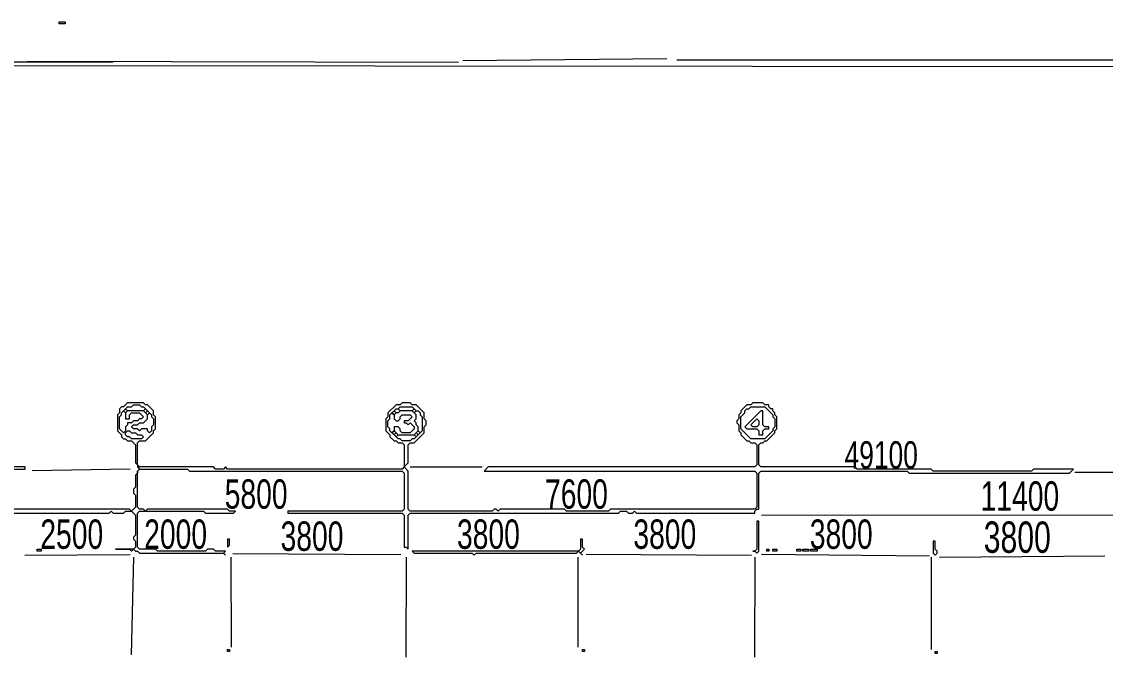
# Model space of a CAD drawing. Extents: x 10 to 1971, y 11 to 1392.
# Drawn here: x 490 to 1031, y 1075 to 1392 of the extents above; entities that cross this region are included whole.
import ezdxf

# ---------------------------------------------------------------- set-up
doc = ezdxf.new("R2010")
doc.units = 0
for name, color, linetype, lineweight in [('OCR_TEXT', 6, 'Continuous', 0), ('TRACE_CURVE', 6, 'Continuous', 0), ('TRACE_STRAIGHT', 5, 'Continuous', 0), ('TRACE_TEXT_SYMBOL', 6, 'Continuous', 0)]:
    doc.layers.add(name, color=color, linetype=linetype, lineweight=lineweight)
doc.styles.add('wqy-unicode', font='wqy-unicode.lff')

msp = doc.modelspace()

# ---------------------------------------------------------------- linework, layer by layer
at = {"layer": 'TRACE_CURVE', "color": 6}
for points in [[(543, 1202), (541, 1200), (540, 1200), (539, 1199), (539, 1197), (538, 1196), (538, 1188), (540, 1186), (540, 1185), (541, 1184), (542, 1184), (543, 1183), (545, 1183), (547, 1181), (547, 1172), (548, 1171), (548, 1170), (549, 1169), (548, 1168), (548, 1167), (547, 1166), (547, 1160), (546, 1159), (546, 1157), (547, 1156), (547, 1150), (545, 1148), (544, 1149), (474, 1149)], [(684, 1202), (680, 1202), (679, 1201), (677, 1201), (673, 1197), (673, 1195), (672, 1194), (672, 1188), (674, 1186), (674, 1185), (676, 1183), (677, 1183), (678, 1182), (680, 1182), (681, 1181), (681, 1170), (680, 1169), (593, 1169), (592, 1170), (591, 1169), (587, 1169), (586, 1170), (549, 1170), (548, 1171), (548, 1182), (549, 1183), (552, 1183), (556, 1187), (556, 1188), (557, 1189), (557, 1195), (556, 1196), (556, 1198), (553, 1201), (552, 1201), (551, 1202), (543, 1202)], [(866, 1188), (867, 1189), (867, 1195), (866, 1196), (866, 1197), (865, 1198), (865, 1199), (864, 1199), (863, 1200), (863, 1201), (861, 1201), (860, 1202), (855, 1202), (854, 1201), (852, 1201), (849, 1198), (849, 1197), (848, 1196), (848, 1194), (847, 1193), (847, 1192), (848, 1191), (848, 1188), (849, 1187), (849, 1186), (852, 1183), (853, 1183), (854, 1182), (856, 1182), (857, 1181), (857, 1171), (856, 1170), (723, 1170), (721, 1168), (856, 1168), (857, 1167), (857, 1150), (856, 1149), (784, 1149), (783, 1148), (762, 1148), (761, 1149), (729, 1149), (728, 1148), (727, 1149), (726, 1149), (725, 1148), (684, 1148), (683, 1149), (683, 1168), (681, 1170), (683, 1172), (683, 1181), (684, 1182), (686, 1182), (691, 1187), (691, 1190), (692, 1191), (692, 1193), (691, 1194), (691, 1197), (687, 1201), (685, 1201), (684, 1202)], [(549, 1129), (548, 1130), (548, 1147), (549, 1148), (581, 1148), (582, 1147), (596, 1147), (597, 1148), (594, 1148), (593, 1149), (553, 1149), (552, 1148), (551, 1149), (549, 1149), (548, 1150), (548, 1168), (549, 1169), (573, 1169), (574, 1168), (680, 1168), (681, 1167), (681, 1149), (680, 1148), (623, 1148), (623, 1147), (680, 1147), (681, 1146), (681, 1130), (682, 1130), (683, 1129), (683, 1146), (684, 1147), (788, 1147), (789, 1148), (792, 1148), (793, 1147), (795, 1147), (796, 1148), (797, 1147), (856, 1147), (856, 1148), (857, 1149), (858, 1149), (858, 1167), (859, 1168), (932, 1168), (933, 1167), (1013, 1167), (1015, 1169), (995, 1169), (994, 1168), (945, 1168), (944, 1169), (907, 1169), (906, 1170), (859, 1170), (858, 1171), (858, 1181), (859, 1182), (860, 1182), (861, 1183), (862, 1183), (866, 1187), (866, 1188)], [(485, 1147), (534, 1147), (535, 1148), (536, 1147), (541, 1147), (542, 1148), (545, 1148), (547, 1146), (547, 1136), (546, 1135), (546, 1134), (547, 1133), (547, 1130), (546, 1129), (537, 1129), (544, 1129), (545, 1128), (546, 1129), (547, 1128), (548, 1128), (549, 1127), (591, 1127), (592, 1126), (591, 1127), (592, 1128), (587, 1128), (586, 1129), (583, 1129), (582, 1128), (558, 1128), (557, 1129), (549, 1129)]]:
    msp.add_lwpolyline(points, dxfattribs=at)
for points in [[(545, 1200), (546, 1201), (549, 1201), (550, 1200), (551, 1200), (552, 1199), (551, 1198), (543, 1198), (542, 1199), (543, 1200)], [(678, 1199), (679, 1200), (685, 1200), (686, 1199), (685, 1198), (679, 1198)], [(853, 1199), (854, 1200), (861, 1200), (865, 1196), (865, 1195), (866, 1194), (866, 1190), (865, 1189), (865, 1188), (861, 1184), (854, 1184), (849, 1189), (849, 1195), (851, 1197), (851, 1198), (852, 1199)], [(540, 1197), (541, 1198), (542, 1197), (542, 1194), (544, 1194), (544, 1196), (545, 1197), (549, 1197), (551, 1195), (550, 1194), (549, 1194), (548, 1193), (546, 1193), (545, 1192), (543, 1192), (543, 1191), (542, 1190), (542, 1188), (541, 1187), (539, 1189), (539, 1195), (540, 1196)], [(541, 1198), (542, 1199), (543, 1198), (542, 1197)], [(553, 1196), (554, 1197), (555, 1196), (555, 1195), (556, 1194), (556, 1191), (555, 1190), (555, 1188), (554, 1187), (553, 1188), (553, 1189), (550, 1189), (549, 1188), (548, 1189), (546, 1189), (545, 1190), (546, 1191), (548, 1191), (549, 1192), (551, 1192), (553, 1194)], [(551, 1198), (552, 1199), (553, 1198), (552, 1197)], [(552, 1197), (553, 1198), (554, 1197), (553, 1196)], [(674, 1196), (675, 1197), (676, 1196), (676, 1194), (677, 1193), (678, 1193), (679, 1194), (679, 1195), (680, 1196), (684, 1196), (685, 1195), (683, 1193), (681, 1193), (681, 1192), (682, 1192), (683, 1191), (684, 1192), (686, 1190), (686, 1189), (684, 1187), (680, 1187), (679, 1188), (679, 1189), (678, 1190), (676, 1190), (676, 1188), (675, 1187), (674, 1188), (674, 1189), (673, 1190), (673, 1193), (674, 1194)], [(675, 1197), (676, 1198), (677, 1197), (676, 1196)], [(676, 1198), (677, 1199), (678, 1199), (679, 1198), (678, 1197), (677, 1197)], [(685, 1198), (686, 1199), (687, 1198), (686, 1197)], [(686, 1197), (687, 1198), (688, 1198), (689, 1197), (689, 1196), (690, 1195), (690, 1188), (689, 1187), (688, 1188), (688, 1190), (687, 1191), (687, 1192), (686, 1193), (687, 1194), (687, 1196)], [(542, 1187), (543, 1188), (544, 1188), (545, 1187), (547, 1187), (548, 1186), (550, 1186), (551, 1185), (550, 1184), (545, 1184), (544, 1185), (543, 1185), (542, 1186)], [(675, 1187), (676, 1188), (677, 1187), (676, 1186)], [(676, 1186), (677, 1187), (678, 1186), (677, 1185)], [(677, 1185), (678, 1186), (686, 1186), (687, 1185), (686, 1184), (685, 1184), (684, 1183), (680, 1183), (679, 1184), (678, 1184)], [(686, 1186), (687, 1187), (688, 1186), (687, 1185)], [(687, 1187), (688, 1188), (689, 1187), (688, 1186)]]:
    msp.add_lwpolyline(points, close=True, dxfattribs=at)
at = {"layer": 'TRACE_STRAIGHT', "color": 5}
for p, q in [((710.37, 1372.68), (812.14, 1373.59)), ((817, 1373), (858, 1373)), ((378.6, 1370.34), (1688.13, 1368.91)), ((451, 1372), (536, 1372)), ((493.12, 1372.4), (708.13, 1371.86)), ((820.62, 1372.95), (1041.88, 1372.95)), ((495.59, 1168.24), (544.37, 1169.12)), ((684, 1170), (720, 1170)), ((1015.62, 1167.36), (1119.38, 1167.32)), ((859.37, 1146.14), (1119.37, 1146.03)), ((491.88, 1126.01), (544.38, 1126.37)), ((544.98, 1076.36), (546.15, 1125.11)), ((594.68, 1125.13), (594.72, 1080.12)), ((595.63, 1126.87), (679.38, 1126.45)), ((682.15, 1075.12), (682.23, 1125.12)), ((767.85, 1080.12), (767.88, 1125.13)), ((771.88, 1126.52), (854.37, 1126.01)), ((856.05, 1075.12), (856.1, 1125.13)), ((859.38, 1126.5), (943.13, 1125.79)), ((944, 1125), (944, 1079)), ((948.12, 1125.12), (1030.63, 1125.76))]:
    msp.add_line(p, q, dxfattribs=at)
at = {"layer": 'TRACE_TEXT_SYMBOL', "color": 6}
for points in [[(509, 1392), (512, 1392), (512, 1391), (509, 1391)], [(859, 1198), (851, 1190), (852, 1189), (857, 1189), (858, 1188), (858, 1186), (860, 1186), (860, 1188), (861, 1189), (863, 1189), (863, 1190), (861, 1190), (860, 1191), (860, 1198)], [(857, 1194), (858, 1193), (858, 1191), (857, 1190), (855, 1190), (854, 1191)], [(857, 1143), (857, 1129), (856, 1128), (855, 1128), (856, 1128), (857, 1127), (858, 1128), (858, 1143)], [(593, 1134), (593, 1130), (594, 1131), (594, 1134)], [(769, 1134), (769, 1129), (768, 1128), (685, 1128), (686, 1127), (715, 1127), (716, 1126), (717, 1127), (767, 1127), (768, 1128), (770, 1126), (769, 1127), (771, 1129), (770, 1130), (770, 1134)], [(945, 1133), (945, 1127), (946, 1126), (947, 1127), (947, 1128), (946, 1129), (946, 1133)], [(498, 1129), (500, 1129), (500, 1128), (498, 1128)], [(862, 1129), (863, 1129), (863, 1128), (862, 1128)], [(865, 1129), (867, 1129), (867, 1128), (865, 1128)], [(877, 1129), (879, 1129), (879, 1128), (877, 1128)], [(880, 1129), (883, 1129), (883, 1128), (880, 1128)], [(884, 1129), (887, 1129), (887, 1128), (884, 1128)], [(593, 1079), (594, 1079), (594, 1078), (593, 1078)], [(770, 1079), (771, 1079), (771, 1078), (770, 1078)], [(946, 1078), (947, 1078), (947, 1077), (946, 1077)]]:
    msp.add_lwpolyline(points, close=True, dxfattribs=at)
msp.add_lwpolyline([(469, 1169), (492, 1169), (492, 1170), (440, 1170)], dxfattribs=at)

# ---------------------------------------------------------------- texts
at = {"layer": 'OCR_TEXT', "color": 6, "style": 'wqy-unicode', "width": 0.72}
for s, height, p in [('49100', 13.666, (900.73, 1169.18)), ('5800', 14.642, (591.56, 1149.2)), ('7600', 14.642, (751.33, 1149.2)), ('11400', 14.642, (968.6, 1148.2)), ('2500', 14.642, (499.57, 1129.2)), ('2000', 14.642, (551.39, 1129.2)), ('3800', 14.642, (619.41, 1128.2)), ('3800', 14.642, (707.41, 1129.2)), ('3800', 14.642, (795.41, 1129.2)), ('3800', 14.642, (883.41, 1129.2)), ('3800', 15.618, (970.17, 1127.21))]:
    msp.add_text(s, height=height, dxfattribs=at).set_placement(p)

doc.saveas('drawing.dxf')
